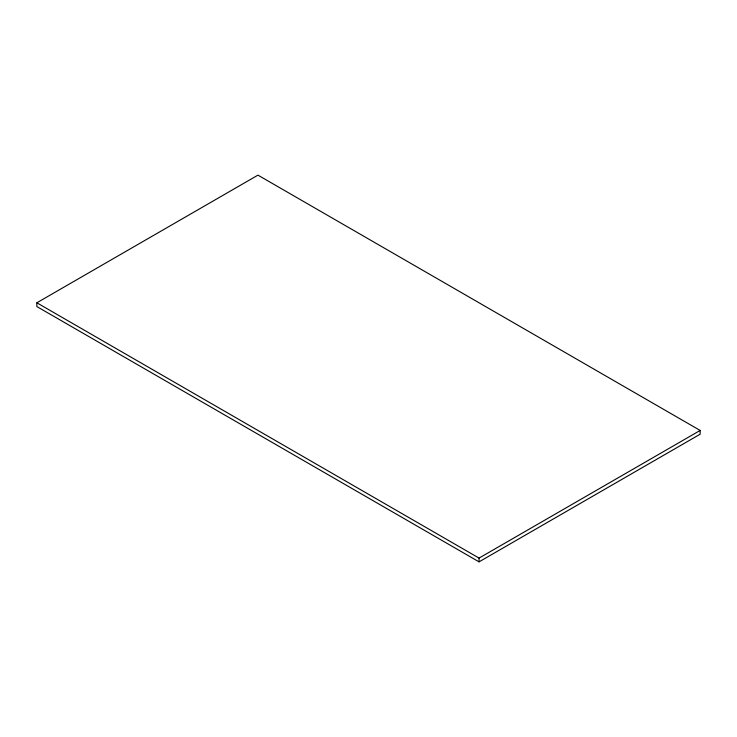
<?xml version="1.0" encoding="UTF-8"?>
<svg xmlns="http://www.w3.org/2000/svg" width="737" height="737" viewBox="0 0 737 737"><rect width="100%" height="100%" fill="white"/><g stroke="black" fill="none" stroke-linecap="round" stroke-linejoin="round"><path stroke-width="1.11" d="M36.85 302.787L257.95 175.139L700.15 430.445L700.15 434.213L479.05 561.861L36.85 306.555L36.85 302.787L479.05 558.093L700.15 430.445M479.05 558.093L479.05 561.861"/></g></svg>
